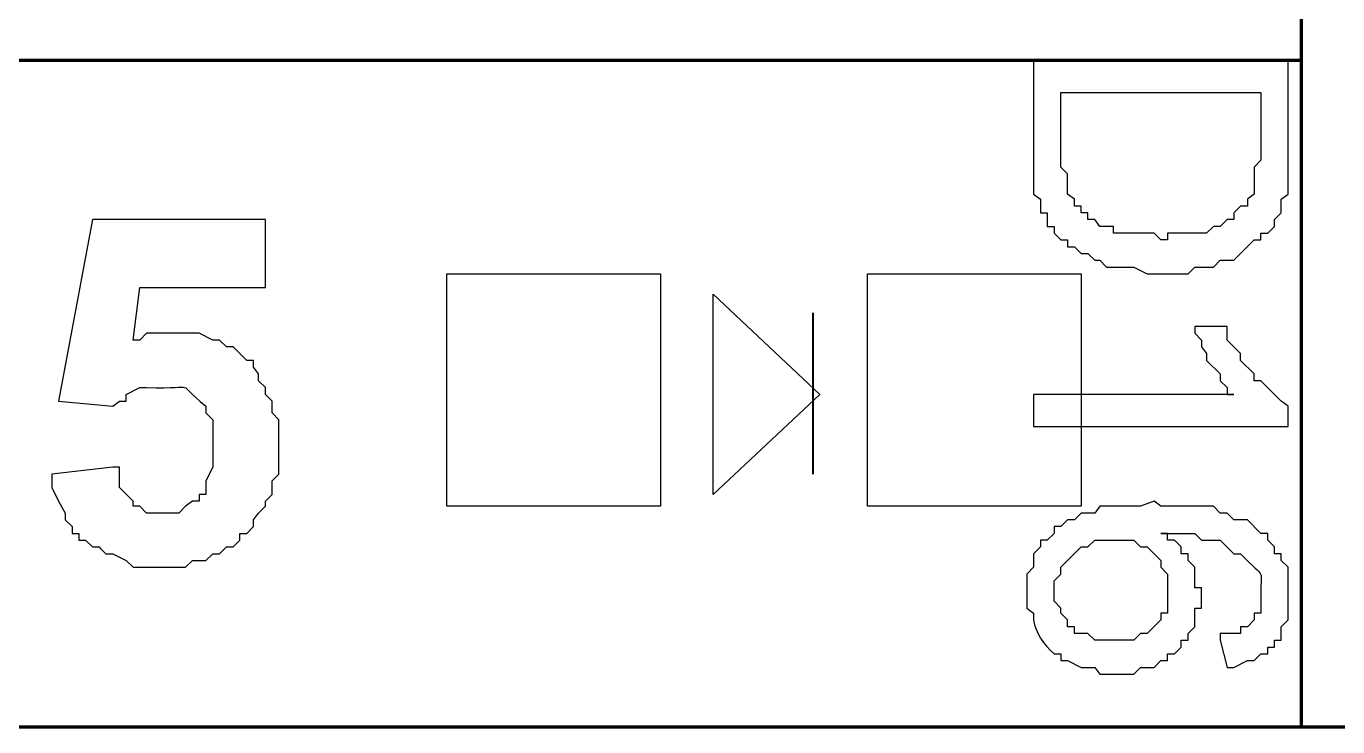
# Model space of a CAD drawing. Header units: millimetres. Extents: x -109 to -14.2, y -107.5 to -24.7.
# Drawn here: x -76.863 to -71.872, y -91.504 to -88.839 of the extents above; entities that cross this region are included whole.
import ezdxf

# ---------------------------------------------------------------- set-up
doc = ezdxf.new("R2010")
doc.units = ezdxf.units.MM
doc.header["$MEASUREMENT"] = 0
doc.layers.add('layer 1', color=7, linetype='Continuous')

msp = doc.modelspace()

# ---------------------------------------------------------------- linework, layer by layer
at = {"layer": 'layer 1', "color": 0, "lineweight": 80}
for points in [[(-72.0095, -91.5042), (-72.0095, -91.5042), (-72.0095, -40.7152), (-72.0095, -40.7152)], [(-80.6507, -88.9679), (-80.6507, -88.9679), (-72.0095, -88.9679), (-72.0095, -88.9679)]]:
    msp.add_open_spline(points, degree=3, dxfattribs=at)
at = {"layer": 'layer 1', "color": 0}
for points, knots in [([(-73.0292, -88.9679), (-73.0292, -88.9679), (-72.0611, -88.9679), (-72.0611, -88.9679), (-72.0611, -88.9679), (-72.0611, -88.9679), (-72.0611, -89.2971), (-72.0611, -89.2971), (-72.0611, -89.2971), (-72.0611, -89.3487), (-72.0611, -89.4003), (-72.0611, -89.452), (-72.0611, -89.452), (-72.0611, -89.452), (-72.0611, -89.4777), (-72.0611, -89.4777), (-72.0611, -89.4777), (-72.0611, -89.4777), (-72.0869, -89.4971), (-72.0869, -89.4971), (-72.0869, -89.4971), (-72.0869, -89.4971), (-72.0869, -89.5488), (-72.0869, -89.5488), (-72.0869, -89.5488), (-72.0869, -89.5488), (-72.1128, -89.5745), (-72.1128, -89.5745), (-72.1128, -89.5745), (-72.1128, -89.5745), (-72.1128, -89.6004), (-72.1128, -89.6004), (-72.1128, -89.6004), (-72.1128, -89.6004), (-72.1386, -89.6262), (-72.1386, -89.6262), (-72.1386, -89.6262), (-72.1386, -89.6262), (-72.1644, -89.6262), (-72.1644, -89.6262), (-72.1644, -89.6262), (-72.1644, -89.6262), (-72.1644, -89.652), (-72.1644, -89.652), (-72.1644, -89.652), (-72.1644, -89.652), (-72.1902, -89.652), (-72.1902, -89.652), (-72.1902, -89.652), (-72.1902, -89.652), (-72.2676, -89.7294), (-72.2676, -89.7294), (-72.2676, -89.7294), (-72.2676, -89.7294), (-72.3193, -89.7294), (-72.3193, -89.7294), (-72.3193, -89.7294), (-72.3193, -89.7294), (-72.3451, -89.7553), (-72.3451, -89.7553), (-72.3451, -89.7553), (-72.3451, -89.7553), (-72.4161, -89.7553), (-72.4161, -89.7553), (-72.4161, -89.7553), (-72.4161, -89.7553), (-72.4419, -89.7811), (-72.4419, -89.7811), (-72.4419, -89.7811), (-72.4419, -89.7811), (-72.5968, -89.7811), (-72.5968, -89.7811), (-72.5968, -89.7811), (-72.5968, -89.7811), (-72.6484, -89.7553), (-72.6484, -89.7553), (-72.6484, -89.7553), (-72.6484, -89.7553), (-72.7517, -89.7553), (-72.7517, -89.7553), (-72.7517, -89.7553), (-72.7517, -89.7553), (-72.7775, -89.7294), (-72.7775, -89.7294), (-72.7775, -89.7294), (-72.7775, -89.7294), (-72.7968, -89.7294), (-72.7968, -89.7294), (-72.7968, -89.7294), (-72.7968, -89.7294), (-72.8226, -89.7036), (-72.8226, -89.7036), (-72.8226, -89.7036), (-72.8226, -89.7036), (-72.8485, -89.7036), (-72.8485, -89.7036), (-72.8485, -89.7036), (-72.8485, -89.7036), (-72.8743, -89.6778), (-72.8743, -89.6778), (-72.8743, -89.6778), (-72.8743, -89.6778), (-72.9001, -89.6778), (-72.9001, -89.6778), (-72.9001, -89.6778), (-72.9001, -89.6778), (-72.9001, -89.652), (-72.9001, -89.652), (-72.9001, -89.652), (-72.9001, -89.652), (-72.9259, -89.652), (-72.9259, -89.652), (-72.9259, -89.652), (-72.9259, -89.652), (-72.9517, -89.6262), (-72.9517, -89.6262), (-72.9517, -89.6262), (-72.9517, -89.6262), (-72.9517, -89.6004), (-72.9517, -89.6004), (-72.9517, -89.6004), (-72.9517, -89.6004), (-72.9775, -89.6004), (-72.9775, -89.6004), (-72.9775, -89.6004), (-72.9775, -89.6004), (-72.9775, -89.5488), (-72.9775, -89.5488), (-72.9775, -89.5488), (-72.9775, -89.5488), (-73.0033, -89.5488), (-73.0033, -89.5488), (-73.0033, -89.5488), (-73.0033, -89.5488), (-73.0033, -89.4971), (-73.0033, -89.4971), (-73.0033, -89.4971), (-73.0033, -89.4971), (-73.0292, -89.4777), (-73.0292, -89.4777), (-73.0292, -89.4777), (-73.0292, -89.4777), (-73.0292, -89.3229), (-73.0292, -89.3229), (-73.0292, -89.3229), (-73.0292, -89.3229), (-73.0292, -88.9679), (-73.0292, -88.9679)], [0, 0, 0, 0, 0.026316, 0.026316, 0.026316, 0.026316, 0.052632, 0.052632, 0.052632, 0.052632, 0.078947, 0.078947, 0.078947, 0.078947, 0.105263, 0.105263, 0.105263, 0.105263, 0.131579, 0.131579, 0.131579, 0.131579, 0.157895, 0.157895, 0.157895, 0.157895, 0.184211, 0.184211, 0.184211, 0.184211, 0.210526, 0.210526, 0.210526, 0.210526, 0.236842, 0.236842, 0.236842, 0.236842, 0.263158, 0.263158, 0.263158, 0.263158, 0.289474, 0.289474, 0.289474, 0.289474, 0.315789, 0.315789, 0.315789, 0.315789, 0.342105, 0.342105, 0.342105, 0.342105, 0.368421, 0.368421, 0.368421, 0.368421, 0.394737, 0.394737, 0.394737, 0.394737, 0.421053, 0.421053, 0.421053, 0.421053, 0.447368, 0.447368, 0.447368, 0.447368, 0.473684, 0.473684, 0.473684, 0.473684, 0.5, 0.5, 0.5, 0.5, 0.526316, 0.526316, 0.526316, 0.526316, 0.552632, 0.552632, 0.552632, 0.552632, 0.578947, 0.578947, 0.578947, 0.578947, 0.605263, 0.605263, 0.605263, 0.605263, 0.631579, 0.631579, 0.631579, 0.631579, 0.657895, 0.657895, 0.657895, 0.657895, 0.684211, 0.684211, 0.684211, 0.684211, 0.710526, 0.710526, 0.710526, 0.710526, 0.736842, 0.736842, 0.736842, 0.736842, 0.763158, 0.763158, 0.763158, 0.763158, 0.789474, 0.789474, 0.789474, 0.789474, 0.815789, 0.815789, 0.815789, 0.815789, 0.842105, 0.842105, 0.842105, 0.842105, 0.868421, 0.868421, 0.868421, 0.868421, 0.894737, 0.894737, 0.894737, 0.894737, 0.921053, 0.921053, 0.921053, 0.921053, 0.947368, 0.947368, 0.947368, 0.947368, 1, 1, 1, 1]), ([(-72.9259, -89.0905), (-72.9259, -89.0905), (-72.9259, -89.3745), (-72.9259, -89.3745), (-72.9259, -89.3745), (-72.9259, -89.3745), (-72.9001, -89.4003), (-72.9001, -89.4003), (-72.9001, -89.4003), (-72.9001, -89.4003), (-72.9001, -89.4777), (-72.9001, -89.4777), (-72.9001, -89.4777), (-72.9001, -89.4777), (-72.8743, -89.4971), (-72.8743, -89.4971), (-72.8743, -89.4971), (-72.8743, -89.4971), (-72.8743, -89.5229), (-72.8743, -89.5229), (-72.8743, -89.5229), (-72.8743, -89.5229), (-72.8485, -89.5229), (-72.8485, -89.5229), (-72.8485, -89.5229), (-72.8485, -89.5229), (-72.8485, -89.5488), (-72.8485, -89.5488), (-72.8485, -89.5488), (-72.8485, -89.5488), (-72.8226, -89.5488), (-72.8226, -89.5488), (-72.8226, -89.5488), (-72.8226, -89.5488), (-72.8226, -89.5745), (-72.8226, -89.5745), (-72.8226, -89.5745), (-72.8226, -89.5745), (-72.7968, -89.5745), (-72.7968, -89.5745), (-72.7968, -89.5745), (-72.7968, -89.5745), (-72.7775, -89.6004), (-72.7775, -89.6004), (-72.7775, -89.6004), (-72.7775, -89.6004), (-72.7258, -89.6004), (-72.7258, -89.6004), (-72.7258, -89.6004), (-72.7258, -89.6004), (-72.7258, -89.6262), (-72.7258, -89.6262), (-72.7258, -89.6262), (-72.7258, -89.6262), (-72.5709, -89.6262), (-72.5709, -89.6262), (-72.5709, -89.6262), (-72.5709, -89.6262), (-72.5451, -89.652), (-72.5451, -89.652), (-72.5451, -89.652), (-72.5451, -89.652), (-72.5193, -89.652), (-72.5193, -89.652), (-72.5193, -89.652), (-72.5193, -89.652), (-72.5193, -89.6262), (-72.5193, -89.6262), (-72.5193, -89.6262), (-72.5193, -89.6262), (-72.3709, -89.6262), (-72.3709, -89.6262), (-72.3709, -89.6262), (-72.3709, -89.6262), (-72.3451, -89.6004), (-72.3451, -89.6004), (-72.3451, -89.6004), (-72.3451, -89.6004), (-72.3193, -89.6004), (-72.3193, -89.6004), (-72.3193, -89.6004), (-72.3193, -89.6004), (-72.2935, -89.5745), (-72.2935, -89.5745), (-72.2935, -89.5745), (-72.2935, -89.5745), (-72.2676, -89.5745), (-72.2676, -89.5745), (-72.2676, -89.5745), (-72.2676, -89.5745), (-72.2676, -89.5488), (-72.2676, -89.5488), (-72.2676, -89.5488), (-72.2676, -89.5488), (-72.2418, -89.5229), (-72.2418, -89.5229), (-72.2418, -89.5229), (-72.2418, -89.5229), (-72.216, -89.5229), (-72.216, -89.5229), (-72.216, -89.5229), (-72.216, -89.5229), (-72.216, -89.4971), (-72.216, -89.4971), (-72.216, -89.4971), (-72.216, -89.4971), (-72.1902, -89.4777), (-72.1902, -89.4777), (-72.1902, -89.4777), (-72.1902, -89.4777), (-72.1902, -89.3745), (-72.1902, -89.3745), (-72.1902, -89.3745), (-72.1902, -89.3745), (-72.1644, -89.3487), (-72.1644, -89.3487), (-72.1644, -89.3487), (-72.1644, -89.3487), (-72.1644, -89.0905), (-72.1644, -89.0905), (-72.1644, -89.0905), (-72.1644, -89.0905), (-72.9259, -89.0905), (-72.9259, -89.0905)], [0, 0, 0, 0, 0.03125, 0.03125, 0.03125, 0.03125, 0.0625, 0.0625, 0.0625, 0.0625, 0.09375, 0.09375, 0.09375, 0.09375, 0.125, 0.125, 0.125, 0.125, 0.15625, 0.15625, 0.15625, 0.15625, 0.1875, 0.1875, 0.1875, 0.1875, 0.21875, 0.21875, 0.21875, 0.21875, 0.25, 0.25, 0.25, 0.25, 0.28125, 0.28125, 0.28125, 0.28125, 0.3125, 0.3125, 0.3125, 0.3125, 0.34375, 0.34375, 0.34375, 0.34375, 0.375, 0.375, 0.375, 0.375, 0.40625, 0.40625, 0.40625, 0.40625, 0.4375, 0.4375, 0.4375, 0.4375, 0.46875, 0.46875, 0.46875, 0.46875, 0.5, 0.5, 0.5, 0.5, 0.53125, 0.53125, 0.53125, 0.53125, 0.5625, 0.5625, 0.5625, 0.5625, 0.59375, 0.59375, 0.59375, 0.59375, 0.625, 0.625, 0.625, 0.625, 0.65625, 0.65625, 0.65625, 0.65625, 0.6875, 0.6875, 0.6875, 0.6875, 0.71875, 0.71875, 0.71875, 0.71875, 0.75, 0.75, 0.75, 0.75, 0.78125, 0.78125, 0.78125, 0.78125, 0.8125, 0.8125, 0.8125, 0.8125, 0.84375, 0.84375, 0.84375, 0.84375, 0.875, 0.875, 0.875, 0.875, 0.90625, 0.90625, 0.90625, 0.90625, 0.9375, 0.9375, 0.9375, 0.9375, 1, 1, 1, 1]), ([(-76.7657, -90.5426), (-76.7657, -90.5426), (-76.5334, -90.5168), (-76.5334, -90.5168), (-76.5334, -90.5168), (-76.5334, -90.5168), (-76.5076, -90.5168), (-76.5076, -90.5168), (-76.5076, -90.5168), (-76.5076, -90.5168), (-76.5076, -90.5942), (-76.5076, -90.5942), (-76.5076, -90.5942), (-76.5076, -90.5942), (-76.456, -90.6458), (-76.456, -90.6458), (-76.456, -90.6458), (-76.456, -90.6458), (-76.456, -90.6652), (-76.456, -90.6652), (-76.456, -90.6652), (-76.456, -90.6652), (-76.4301, -90.6652), (-76.4301, -90.6652), (-76.4301, -90.6652), (-76.4301, -90.6652), (-76.4043, -90.691), (-76.4043, -90.691), (-76.4043, -90.691), (-76.4043, -90.691), (-76.2817, -90.691), (-76.2817, -90.691), (-76.2817, -90.691), (-76.2817, -90.691), (-76.2559, -90.6652), (-76.2559, -90.6652), (-76.2559, -90.6652), (-76.2559, -90.6652), (-76.2301, -90.6458), (-76.2301, -90.6458), (-76.2301, -90.6458), (-76.2301, -90.6458), (-76.2043, -90.6458), (-76.2043, -90.6458), (-76.2043, -90.6458), (-76.2043, -90.6458), (-76.2043, -90.62), (-76.2043, -90.62), (-76.2043, -90.62), (-76.2043, -90.62), (-76.1785, -90.62), (-76.1785, -90.62), (-76.1785, -90.62), (-76.1785, -90.62), (-76.1785, -90.5684), (-76.1785, -90.5684), (-76.1785, -90.5684), (-76.1785, -90.5684), (-76.1526, -90.5168), (-76.1526, -90.5168), (-76.1526, -90.5168), (-76.1526, -90.5168), (-76.1526, -90.3361), (-76.1526, -90.3361), (-76.1526, -90.3361), (-76.1526, -90.3361), (-76.1785, -90.3102), (-76.1785, -90.3102), (-76.1785, -90.3102), (-76.1785, -90.3102), (-76.1785, -90.2845), (-76.1785, -90.2845), (-76.1785, -90.2845), (-76.3109, -90.1804), (-76.1877, -90.2209), (-76.4043, -90.2134), (-76.4043, -90.2134), (-76.4043, -90.2134), (-76.4301, -90.2134), (-76.4301, -90.2134), (-76.4301, -90.2134), (-76.4301, -90.2134), (-76.4818, -90.2393), (-76.4818, -90.2393), (-76.4818, -90.2393), (-76.4818, -90.2393), (-76.4818, -90.2651), (-76.4818, -90.2651), (-76.4818, -90.2651), (-76.4818, -90.2651), (-76.5076, -90.2651), (-76.5076, -90.2651), (-76.5076, -90.2651), (-76.5076, -90.2651), (-76.5334, -90.2845), (-76.5334, -90.2845), (-76.5334, -90.2845), (-76.5334, -90.2845), (-76.7399, -90.2651), (-76.7399, -90.2651), (-76.7399, -90.2651), (-76.7399, -90.2651), (-76.6108, -89.5745), (-76.6108, -89.5745), (-76.6108, -89.5745), (-76.6108, -89.5745), (-75.9526, -89.5745), (-75.9526, -89.5745), (-75.9526, -89.5745), (-75.9526, -89.5745), (-75.9526, -89.8327), (-75.9526, -89.8327), (-75.9526, -89.8327), (-75.9526, -89.8327), (-76.4301, -89.8327), (-76.4301, -89.8327), (-76.4301, -89.8327), (-76.4301, -89.8327), (-76.456, -90.0328), (-76.456, -90.0328), (-76.456, -90.0328), (-76.456, -90.0328), (-76.4301, -90.0328), (-76.4301, -90.0328), (-76.4301, -90.0328), (-76.4301, -90.0328), (-76.4043, -90.0069), (-76.4043, -90.0069), (-76.4043, -90.0069), (-76.3548, -90.0069), (-76.3054, -90.0069), (-76.2559, -90.0069), (-76.2559, -90.0069), (-76.2559, -90.0069), (-76.2043, -90.0069), (-76.2043, -90.0069), (-76.2043, -90.0069), (-76.2043, -90.0069), (-76.1526, -90.0328), (-76.1526, -90.0328), (-76.1526, -90.0328), (-76.1526, -90.0328), (-76.1268, -90.0328), (-76.1268, -90.0328), (-76.1268, -90.0328), (-76.1268, -90.0328), (-76.101, -90.0586), (-76.101, -90.0586), (-76.101, -90.0586), (-76.101, -90.0586), (-76.0752, -90.0586), (-76.0752, -90.0586), (-76.0752, -90.0586), (-76.0752, -90.0586), (-76.0236, -90.1102), (-76.0236, -90.1102), (-76.0236, -90.1102), (-76.0236, -90.1102), (-75.9977, -90.1102), (-75.9977, -90.1102), (-75.9977, -90.1102), (-75.9977, -90.1102), (-75.9977, -90.136), (-75.9977, -90.136), (-75.9977, -90.136), (-75.9977, -90.136), (-75.9784, -90.1618), (-75.9784, -90.1618), (-75.9784, -90.1618), (-75.9784, -90.1618), (-75.9784, -90.1876), (-75.9784, -90.1876), (-75.9784, -90.1876), (-75.9784, -90.1876), (-75.9526, -90.2134), (-75.9526, -90.2134), (-75.9526, -90.2134), (-75.9526, -90.2134), (-75.9526, -90.2393), (-75.9526, -90.2393), (-75.9526, -90.2393), (-75.9526, -90.2393), (-75.9268, -90.2651), (-75.9268, -90.2651), (-75.9268, -90.2651), (-75.9268, -90.2651), (-75.9268, -90.3102), (-75.9268, -90.3102), (-75.9268, -90.3102), (-75.9268, -90.3102), (-75.9009, -90.3361), (-75.9009, -90.3361), (-75.9009, -90.3361), (-75.9009, -90.3361), (-75.9009, -90.5426), (-75.9009, -90.5426), (-75.9009, -90.5426), (-75.9009, -90.5426), (-75.9268, -90.5684), (-75.9268, -90.5684), (-75.9268, -90.5684), (-75.9268, -90.5684), (-75.9268, -90.62), (-75.9268, -90.62), (-75.9268, -90.62), (-75.9268, -90.62), (-75.9526, -90.6458), (-75.9526, -90.6458), (-75.9526, -90.6458), (-75.9526, -90.6458), (-75.9526, -90.6652), (-75.9526, -90.6652), (-75.9526, -90.6652), (-75.9526, -90.6652), (-75.9784, -90.691), (-75.9784, -90.691), (-75.9784, -90.691), (-75.9784, -90.691), (-75.9977, -90.7168), (-75.9977, -90.7168), (-75.9977, -90.7168), (-75.9977, -90.7168), (-75.9977, -90.7426), (-75.9977, -90.7426), (-75.9977, -90.7426), (-75.9977, -90.7426), (-76.0236, -90.7685), (-76.0236, -90.7685), (-76.0236, -90.7685), (-76.0236, -90.7685), (-76.0494, -90.7685), (-76.0494, -90.7685), (-76.0494, -90.7685), (-76.0494, -90.7685), (-76.0494, -90.7943), (-76.0494, -90.7943), (-76.0494, -90.7943), (-76.0494, -90.7943), (-76.0752, -90.8201), (-76.0752, -90.8201), (-76.0752, -90.8201), (-76.0752, -90.8201), (-76.101, -90.8201), (-76.101, -90.8201), (-76.101, -90.8201), (-76.101, -90.8201), (-76.1268, -90.8459), (-76.1268, -90.8459), (-76.1268, -90.8459), (-76.1268, -90.8459), (-76.1526, -90.8459), (-76.1526, -90.8459), (-76.1526, -90.8459), (-76.1526, -90.8459), (-76.1785, -90.8717), (-76.1785, -90.8717), (-76.1785, -90.8717), (-76.1785, -90.8717), (-76.2301, -90.8717), (-76.2301, -90.8717), (-76.2301, -90.8717), (-76.2301, -90.8717), (-76.2559, -90.8975), (-76.2559, -90.8975), (-76.2559, -90.8975), (-76.2559, -90.8975), (-76.456, -90.8975), (-76.456, -90.8975), (-76.456, -90.8975), (-76.456, -90.8975), (-76.4818, -90.8717), (-76.4818, -90.8717), (-76.4818, -90.8717), (-76.4818, -90.8717), (-76.5334, -90.8459), (-76.5334, -90.8459), (-76.5334, -90.8459), (-76.5334, -90.8459), (-76.5592, -90.8459), (-76.5592, -90.8459), (-76.5592, -90.8459), (-76.5592, -90.8459), (-76.585, -90.8201), (-76.585, -90.8201), (-76.585, -90.8201), (-76.585, -90.8201), (-76.6108, -90.8201), (-76.6108, -90.8201), (-76.6108, -90.8201), (-76.6108, -90.8201), (-76.6366, -90.7943), (-76.6366, -90.7943), (-76.6366, -90.7943), (-76.6366, -90.7943), (-76.6625, -90.7943), (-76.6625, -90.7943), (-76.6625, -90.7943), (-76.6625, -90.7943), (-76.6625, -90.7685), (-76.6625, -90.7685), (-76.6625, -90.7685), (-76.6625, -90.7685), (-76.6883, -90.7685), (-76.6883, -90.7685), (-76.6883, -90.7685), (-76.6883, -90.7685), (-76.6883, -90.7426), (-76.6883, -90.7426), (-76.6883, -90.7426), (-76.6883, -90.7426), (-76.7141, -90.7168), (-76.7141, -90.7168), (-76.7141, -90.7168), (-76.7141, -90.7168), (-76.7141, -90.691), (-76.7141, -90.691), (-76.7141, -90.691), (-76.7141, -90.691), (-76.7399, -90.6458), (-76.7399, -90.6458), (-76.7399, -90.6458), (-76.7399, -90.6458), (-76.7657, -90.5942), (-76.7657, -90.5942), (-76.7657, -90.5942), (-76.7657, -90.5942), (-76.7657, -90.5426), (-76.7657, -90.5426)], [0, 0, 0, 0, 0.012048, 0.012048, 0.012048, 0.012048, 0.024096, 0.024096, 0.024096, 0.024096, 0.036145, 0.036145, 0.036145, 0.036145, 0.048193, 0.048193, 0.048193, 0.048193, 0.060241, 0.060241, 0.060241, 0.060241, 0.072289, 0.072289, 0.072289, 0.072289, 0.084337, 0.084337, 0.084337, 0.084337, 0.096386, 0.096386, 0.096386, 0.096386, 0.108434, 0.108434, 0.108434, 0.108434, 0.120482, 0.120482, 0.120482, 0.120482, 0.13253, 0.13253, 0.13253, 0.13253, 0.144578, 0.144578, 0.144578, 0.144578, 0.156627, 0.156627, 0.156627, 0.156627, 0.168675, 0.168675, 0.168675, 0.168675, 0.180723, 0.180723, 0.180723, 0.180723, 0.192771, 0.192771, 0.192771, 0.192771, 0.204819, 0.204819, 0.204819, 0.204819, 0.216867, 0.216867, 0.216867, 0.216867, 0.228916, 0.228916, 0.228916, 0.228916, 0.240964, 0.240964, 0.240964, 0.240964, 0.253012, 0.253012, 0.253012, 0.253012, 0.26506, 0.26506, 0.26506, 0.26506, 0.277108, 0.277108, 0.277108, 0.277108, 0.289157, 0.289157, 0.289157, 0.289157, 0.301205, 0.301205, 0.301205, 0.301205, 0.313253, 0.313253, 0.313253, 0.313253, 0.325301, 0.325301, 0.325301, 0.325301, 0.337349, 0.337349, 0.337349, 0.337349, 0.349398, 0.349398, 0.349398, 0.349398, 0.361446, 0.361446, 0.361446, 0.361446, 0.373494, 0.373494, 0.373494, 0.373494, 0.385542, 0.385542, 0.385542, 0.385542, 0.39759, 0.39759, 0.39759, 0.39759, 0.409639, 0.409639, 0.409639, 0.409639, 0.421687, 0.421687, 0.421687, 0.421687, 0.433735, 0.433735, 0.433735, 0.433735, 0.445783, 0.445783, 0.445783, 0.445783, 0.457831, 0.457831, 0.457831, 0.457831, 0.46988, 0.46988, 0.46988, 0.46988, 0.481928, 0.481928, 0.481928, 0.481928, 0.493976, 0.493976, 0.493976, 0.493976, 0.506024, 0.506024, 0.506024, 0.506024, 0.518072, 0.518072, 0.518072, 0.518072, 0.53012, 0.53012, 0.53012, 0.53012, 0.542169, 0.542169, 0.542169, 0.542169, 0.554217, 0.554217, 0.554217, 0.554217, 0.566265, 0.566265, 0.566265, 0.566265, 0.578313, 0.578313, 0.578313, 0.578313, 0.590361, 0.590361, 0.590361, 0.590361, 0.60241, 0.60241, 0.60241, 0.60241, 0.614458, 0.614458, 0.614458, 0.614458, 0.626506, 0.626506, 0.626506, 0.626506, 0.638554, 0.638554, 0.638554, 0.638554, 0.650602, 0.650602, 0.650602, 0.650602, 0.662651, 0.662651, 0.662651, 0.662651, 0.674699, 0.674699, 0.674699, 0.674699, 0.686747, 0.686747, 0.686747, 0.686747, 0.698795, 0.698795, 0.698795, 0.698795, 0.710843, 0.710843, 0.710843, 0.710843, 0.722892, 0.722892, 0.722892, 0.722892, 0.73494, 0.73494, 0.73494, 0.73494, 0.746988, 0.746988, 0.746988, 0.746988, 0.759036, 0.759036, 0.759036, 0.759036, 0.771084, 0.771084, 0.771084, 0.771084, 0.783133, 0.783133, 0.783133, 0.783133, 0.795181, 0.795181, 0.795181, 0.795181, 0.807229, 0.807229, 0.807229, 0.807229, 0.819277, 0.819277, 0.819277, 0.819277, 0.831325, 0.831325, 0.831325, 0.831325, 0.843373, 0.843373, 0.843373, 0.843374, 0.855422, 0.855422, 0.855422, 0.855422, 0.86747, 0.86747, 0.86747, 0.86747, 0.879518, 0.879518, 0.879518, 0.879518, 0.891566, 0.891566, 0.891566, 0.891566, 0.903614, 0.903614, 0.903614, 0.903614, 0.915663, 0.915663, 0.915663, 0.915663, 0.927711, 0.927711, 0.927711, 0.927711, 0.939759, 0.939759, 0.939759, 0.939759, 0.951807, 0.951807, 0.951807, 0.951807, 0.963855, 0.963855, 0.963855, 0.963855, 0.975904, 0.975904, 0.975904, 0.975904, 1, 1, 1, 1]), ([(-75.262, -89.7811), (-75.262, -89.7811), (-75.262, -90.6652), (-75.262, -90.6652), (-75.262, -90.6652), (-75.262, -90.6652), (-74.4489, -90.6652), (-74.4489, -90.6652), (-74.4489, -90.6652), (-74.4489, -90.6652), (-74.4489, -89.7811), (-74.4489, -89.7811), (-74.4489, -89.7811), (-74.4489, -89.7811), (-75.262, -89.7811), (-75.262, -89.7811)], [0, 0, 0, 0, 0.2, 0.2, 0.2, 0.2, 0.4, 0.4, 0.4, 0.4, 0.6, 0.6, 0.6, 0.6, 1, 1, 1, 1]), ([(-73.6616, -89.7811), (-73.6616, -89.7811), (-73.6616, -90.6652), (-73.6616, -90.6652), (-73.6616, -90.6652), (-73.6616, -90.6652), (-72.8485, -90.6652), (-72.8485, -90.6652), (-72.8485, -90.6652), (-72.8485, -90.6652), (-72.8485, -89.7811), (-72.8485, -89.7811), (-72.8485, -89.7811), (-72.8485, -89.7811), (-73.6616, -89.7811), (-73.6616, -89.7811)], [0, 0, 0, 0, 0.2, 0.2, 0.2, 0.2, 0.4, 0.4, 0.4, 0.4, 0.6, 0.6, 0.6, 0.6, 1, 1, 1, 1]), ([(-74.2489, -90.62), (-74.2489, -90.62), (-73.8423, -90.2393), (-73.8423, -90.2393), (-73.8423, -90.2393), (-73.8423, -90.2393), (-74.2489, -89.8585), (-74.2489, -89.8585), (-74.2489, -89.8585), (-74.2489, -89.8585), (-74.2489, -90.62), (-74.2489, -90.62)], [0, 0, 0, 0, 0.25, 0.25, 0.25, 0.25, 0.5, 0.5, 0.5, 0.5, 1, 1, 1, 1]), ([(-73.0292, -90.3619), (-73.0292, -90.3619), (-73.0292, -90.2393), (-73.0292, -90.2393), (-73.0292, -90.2393), (-73.0292, -90.2393), (-72.2676, -90.2393), (-72.2676, -90.2393), (-72.2676, -90.2393), (-72.2676, -90.2393), (-72.2935, -90.2393), (-72.2935, -90.2393), (-72.2935, -90.2393), (-72.2935, -90.2393), (-72.2935, -90.2134), (-72.2935, -90.2134), (-72.2935, -90.2134), (-72.2935, -90.2134), (-72.3193, -90.1876), (-72.3193, -90.1876), (-72.3193, -90.1876), (-72.3193, -90.1876), (-72.3193, -90.1618), (-72.3193, -90.1618), (-72.3193, -90.1618), (-72.3193, -90.1618), (-72.3709, -90.1102), (-72.3709, -90.1102), (-72.3709, -90.1102), (-72.3709, -90.1102), (-72.3709, -90.0844), (-72.3709, -90.0844), (-72.3709, -90.0844), (-72.3709, -90.0844), (-72.3903, -90.0586), (-72.3903, -90.0586), (-72.3903, -90.0586), (-72.3903, -90.0586), (-72.3903, -90.0328), (-72.3903, -90.0328), (-72.3903, -90.0328), (-72.3903, -90.0328), (-72.4161, -90.0069), (-72.4161, -90.0069), (-72.4161, -90.0069), (-72.4161, -90.0069), (-72.4161, -89.9811), (-72.4161, -89.9811), (-72.4161, -89.9811), (-72.4161, -89.9811), (-72.2935, -89.9811), (-72.2935, -89.9811), (-72.2935, -89.9811), (-72.2935, -89.9811), (-72.2935, -90.0328), (-72.2935, -90.0328), (-72.2935, -90.0328), (-72.2935, -90.0328), (-72.2418, -90.0844), (-72.2418, -90.0844), (-72.2418, -90.0844), (-72.2418, -90.0844), (-72.2418, -90.1102), (-72.2418, -90.1102), (-72.2418, -90.1102), (-72.2418, -90.1102), (-72.1902, -90.1618), (-72.1902, -90.1618), (-72.1902, -90.1618), (-72.1902, -90.1618), (-72.1902, -90.1876), (-72.1902, -90.1876), (-72.1902, -90.1876), (-72.1902, -90.1876), (-72.1644, -90.1876), (-72.1644, -90.1876), (-72.1644, -90.1876), (-72.1644, -90.1876), (-72.0869, -90.2651), (-72.0869, -90.2651), (-72.0869, -90.2651), (-72.0869, -90.2651), (-72.0611, -90.2845), (-72.0611, -90.2845), (-72.0611, -90.2845), (-72.0611, -90.2845), (-72.0611, -90.3619), (-72.0611, -90.3619), (-72.0611, -90.3619), (-72.0611, -90.3619), (-73.0292, -90.3619), (-73.0292, -90.3619)], [0, 0, 0, 0, 0.041667, 0.041667, 0.041667, 0.041667, 0.083333, 0.083333, 0.083333, 0.083333, 0.125, 0.125, 0.125, 0.125, 0.166667, 0.166667, 0.166667, 0.166667, 0.208333, 0.208333, 0.208333, 0.208333, 0.25, 0.25, 0.25, 0.25, 0.291667, 0.291667, 0.291667, 0.291667, 0.333333, 0.333333, 0.333333, 0.333333, 0.375, 0.375, 0.375, 0.375, 0.416667, 0.416667, 0.416667, 0.416667, 0.458333, 0.458333, 0.458333, 0.458333, 0.5, 0.5, 0.5, 0.5, 0.541667, 0.541667, 0.541667, 0.541667, 0.583333, 0.583333, 0.583333, 0.583333, 0.625, 0.625, 0.625, 0.625, 0.666667, 0.666667, 0.666667, 0.666667, 0.708333, 0.708333, 0.708333, 0.708333, 0.75, 0.75, 0.75, 0.75, 0.791667, 0.791667, 0.791667, 0.791667, 0.833333, 0.833333, 0.833333, 0.833333, 0.875, 0.875, 0.875, 0.875, 0.916667, 0.916667, 0.916667, 0.916667, 1, 1, 1, 1]), ([(-72.2935, -91.2783), (-72.2935, -91.2783), (-72.3193, -91.175), (-72.3193, -91.175), (-72.3193, -91.175), (-72.3193, -91.175), (-72.3193, -91.1492), (-72.3193, -91.1492), (-72.3193, -91.1492), (-72.3193, -91.1492), (-72.2418, -91.1492), (-72.2418, -91.1492), (-72.2418, -91.1492), (-72.2418, -91.1492), (-72.2418, -91.1234), (-72.2418, -91.1234), (-72.2418, -91.1234), (-72.2418, -91.1234), (-72.216, -91.1234), (-72.216, -91.1234), (-72.216, -91.1234), (-72.216, -91.1234), (-72.1902, -91.0976), (-72.1902, -91.0976), (-72.1902, -91.0976), (-72.1902, -91.0976), (-72.1902, -91.0718), (-72.1902, -91.0718), (-72.1902, -91.0718), (-72.1902, -91.0718), (-72.1644, -91.0718), (-72.1644, -91.0718), (-72.1644, -91.0718), (-72.1644, -91.0718), (-72.1644, -91.0266), (-72.1644, -91.0266), (-72.1644, -91.0266), (-72.1687, -90.884), (-72.1373, -90.9551), (-72.2418, -90.8459), (-72.2418, -90.8459), (-72.2418, -90.8459), (-72.2676, -90.8459), (-72.2676, -90.8459), (-72.2676, -90.8459), (-72.2676, -90.8459), (-72.3193, -90.7943), (-72.3193, -90.7943), (-72.3193, -90.7943), (-72.3193, -90.7943), (-72.3903, -90.7943), (-72.3903, -90.7943), (-72.3903, -90.7943), (-72.3903, -90.7943), (-72.4161, -90.7685), (-72.4161, -90.7685), (-72.4161, -90.7685), (-72.4161, -90.7685), (-72.5451, -90.7685), (-72.5451, -90.7685), (-72.5451, -90.7685), (-72.5451, -90.7685), (-72.5193, -90.7685), (-72.5193, -90.7685), (-72.5193, -90.7685), (-72.5193, -90.7685), (-72.5193, -90.7943), (-72.5193, -90.7943), (-72.5193, -90.7943), (-72.5193, -90.7943), (-72.4935, -90.7943), (-72.4935, -90.7943), (-72.4935, -90.7943), (-72.4935, -90.7943), (-72.4677, -90.8201), (-72.4677, -90.8201), (-72.4677, -90.8201), (-72.4677, -90.8201), (-72.4677, -90.8459), (-72.4677, -90.8459), (-72.4677, -90.8459), (-72.4677, -90.8459), (-72.4419, -90.8459), (-72.4419, -90.8459), (-72.4419, -90.8459), (-72.4419, -90.8459), (-72.4419, -90.8717), (-72.4419, -90.8717), (-72.4419, -90.8717), (-72.4419, -90.8717), (-72.4161, -90.8975), (-72.4161, -90.8975), (-72.4161, -90.8975), (-72.4161, -90.8975), (-72.4161, -90.975), (-72.4161, -90.975), (-72.4161, -90.975), (-72.4161, -90.975), (-72.3903, -90.975), (-72.3903, -90.975), (-72.3903, -90.975), (-72.3903, -90.975), (-72.3903, -91.0524), (-72.3903, -91.0524), (-72.3903, -91.0524), (-72.3903, -91.0524), (-72.4161, -91.0524), (-72.4161, -91.0524), (-72.4161, -91.0524), (-72.4161, -91.0524), (-72.4161, -91.1234), (-72.4161, -91.1234), (-72.4161, -91.1234), (-72.4161, -91.1234), (-72.4419, -91.1492), (-72.4419, -91.1492), (-72.4419, -91.1492), (-72.4419, -91.1492), (-72.4419, -91.175), (-72.4419, -91.175), (-72.4419, -91.175), (-72.4419, -91.175), (-72.4677, -91.175), (-72.4677, -91.175), (-72.4677, -91.175), (-72.4677, -91.175), (-72.4677, -91.2008), (-72.4677, -91.2008), (-72.4677, -91.2008), (-72.4677, -91.2008), (-72.4935, -91.2266), (-72.4935, -91.2266), (-72.4935, -91.2266), (-72.4935, -91.2266), (-72.5193, -91.2266), (-72.5193, -91.2266), (-72.5193, -91.2266), (-72.5193, -91.2266), (-72.5193, -91.2525), (-72.5193, -91.2525), (-72.5193, -91.2525), (-72.5193, -91.2525), (-72.5451, -91.2525), (-72.5451, -91.2525), (-72.5451, -91.2525), (-72.5451, -91.2525), (-72.5709, -91.2783), (-72.5709, -91.2783), (-72.5709, -91.2783), (-72.5709, -91.2783), (-72.6226, -91.2783), (-72.6226, -91.2783), (-72.6226, -91.2783), (-72.6226, -91.2783), (-72.6484, -91.3041), (-72.6484, -91.3041), (-72.6484, -91.3041), (-72.6484, -91.3041), (-72.7775, -91.3041), (-72.7775, -91.3041), (-72.7775, -91.3041), (-72.7775, -91.3041), (-72.7968, -91.2783), (-72.7968, -91.2783), (-72.7968, -91.2783), (-72.7968, -91.2783), (-72.8485, -91.2783), (-72.8485, -91.2783), (-72.8485, -91.2783), (-72.8485, -91.2783), (-72.9001, -91.2525), (-72.9001, -91.2525), (-72.9001, -91.2525), (-72.9001, -91.2525), (-72.9259, -91.2525), (-72.9259, -91.2525), (-72.9259, -91.2525), (-72.9259, -91.2525), (-72.9259, -91.2266), (-72.9259, -91.2266), (-72.9259, -91.2266), (-72.9259, -91.2266), (-72.9517, -91.2266), (-72.9517, -91.2266), (-72.9517, -91.2266), (-72.9918, -91.1913), (-73.0217, -91.1464), (-73.0292, -91.0976), (-73.0292, -91.0976), (-73.0292, -91.0976), (-73.0292, -91.0718), (-73.0292, -91.0718), (-73.0292, -91.0718), (-73.0292, -91.0718), (-73.055, -91.0524), (-73.055, -91.0524), (-73.055, -91.0524), (-73.055, -91.0524), (-73.055, -90.9233), (-73.055, -90.9233), (-73.055, -90.9233), (-73.055, -90.9233), (-73.0292, -90.8975), (-73.0292, -90.8975), (-73.0292, -90.8975), (-73.0292, -90.8975), (-73.0292, -90.8459), (-73.0292, -90.8459), (-73.0292, -90.8459), (-73.0292, -90.8459), (-73.0033, -90.8201), (-73.0033, -90.8201), (-73.0033, -90.8201), (-73.0033, -90.8201), (-73.0033, -90.7943), (-73.0033, -90.7943), (-73.0033, -90.7943), (-73.0033, -90.7943), (-72.9775, -90.7943), (-72.9775, -90.7943), (-72.9775, -90.7943), (-72.9775, -90.7943), (-72.9517, -90.7685), (-72.9517, -90.7685), (-72.9517, -90.7685), (-72.9517, -90.7685), (-72.9517, -90.7426), (-72.9517, -90.7426), (-72.9517, -90.7426), (-72.9517, -90.7426), (-72.9259, -90.7426), (-72.9259, -90.7426), (-72.9259, -90.7426), (-72.9259, -90.7426), (-72.9001, -90.7168), (-72.9001, -90.7168), (-72.9001, -90.7168), (-72.9001, -90.7168), (-72.8743, -90.7168), (-72.8743, -90.7168), (-72.8743, -90.7168), (-72.8743, -90.7168), (-72.8485, -90.691), (-72.8485, -90.691), (-72.8485, -90.691), (-72.8485, -90.691), (-72.7968, -90.691), (-72.7968, -90.691), (-72.7968, -90.691), (-72.7968, -90.691), (-72.7775, -90.6652), (-72.7775, -90.6652), (-72.7775, -90.6652), (-72.7775, -90.6652), (-72.6226, -90.6652), (-72.6226, -90.6652), (-72.6226, -90.6652), (-72.6226, -90.6652), (-72.5709, -90.6458), (-72.5709, -90.6458), (-72.5709, -90.6458), (-72.5709, -90.6458), (-72.5451, -90.6652), (-72.5451, -90.6652), (-72.5451, -90.6652), (-72.5451, -90.6652), (-72.3451, -90.6652), (-72.3451, -90.6652), (-72.3451, -90.6652), (-72.3451, -90.6652), (-72.3193, -90.691), (-72.3193, -90.691), (-72.3193, -90.691), (-72.3193, -90.691), (-72.2935, -90.691), (-72.2935, -90.691), (-72.2935, -90.691), (-72.2935, -90.691), (-72.2676, -90.7168), (-72.2676, -90.7168), (-72.2676, -90.7168), (-72.2676, -90.7168), (-72.216, -90.7168), (-72.216, -90.7168), (-72.216, -90.7168), (-72.216, -90.7168), (-72.1644, -90.7685), (-72.1644, -90.7685), (-72.1644, -90.7685), (-72.1644, -90.7685), (-72.1386, -90.7685), (-72.1386, -90.7685), (-72.1386, -90.7685), (-72.1386, -90.7685), (-72.1386, -90.7943), (-72.1386, -90.7943), (-72.1386, -90.7943), (-72.1386, -90.7943), (-72.1128, -90.8201), (-72.1128, -90.8201), (-72.1128, -90.8201), (-72.1128, -90.8201), (-72.1128, -90.8459), (-72.1128, -90.8459), (-72.1128, -90.8459), (-72.1128, -90.8459), (-72.0869, -90.8459), (-72.0869, -90.8459), (-72.0869, -90.8459), (-72.0869, -90.8459), (-72.0869, -90.8717), (-72.0869, -90.8717), (-72.0869, -90.8717), (-72.0869, -90.8717), (-72.0611, -90.8975), (-72.0611, -90.8975), (-72.0611, -90.8975), (-72.0611, -90.8975), (-72.0611, -91.0976), (-72.0611, -91.0976), (-72.0611, -91.0976), (-72.0611, -91.0976), (-72.0869, -91.1234), (-72.0869, -91.1234), (-72.0869, -91.1234), (-72.0869, -91.1234), (-72.0869, -91.175), (-72.0869, -91.175), (-72.0869, -91.175), (-72.0869, -91.175), (-72.1128, -91.175), (-72.1128, -91.175), (-72.1128, -91.175), (-72.1128, -91.175), (-72.1128, -91.2008), (-72.1128, -91.2008), (-72.1128, -91.2008), (-72.1128, -91.2008), (-72.1386, -91.2008), (-72.1386, -91.2008), (-72.1386, -91.2008), (-72.1386, -91.2008), (-72.1386, -91.2266), (-72.1386, -91.2266), (-72.1386, -91.2266), (-72.1386, -91.2266), (-72.1644, -91.2266), (-72.1644, -91.2266), (-72.1644, -91.2266), (-72.1644, -91.2266), (-72.1902, -91.2525), (-72.1902, -91.2525), (-72.1902, -91.2525), (-72.1902, -91.2525), (-72.216, -91.2525), (-72.216, -91.2525), (-72.216, -91.2525), (-72.216, -91.2525), (-72.2676, -91.2783), (-72.2676, -91.2783), (-72.2676, -91.2783), (-72.2676, -91.2783), (-72.2935, -91.2783), (-72.2935, -91.2783)], [0, 0, 0, 0, 0.01087, 0.01087, 0.01087, 0.01087, 0.021739, 0.021739, 0.021739, 0.021739, 0.032609, 0.032609, 0.032609, 0.032609, 0.043478, 0.043478, 0.043478, 0.043478, 0.054348, 0.054348, 0.054348, 0.054348, 0.065217, 0.065217, 0.065217, 0.065217, 0.076087, 0.076087, 0.076087, 0.076087, 0.086957, 0.086957, 0.086957, 0.086957, 0.097826, 0.097826, 0.097826, 0.097826, 0.108696, 0.108696, 0.108696, 0.108696, 0.119565, 0.119565, 0.119565, 0.119565, 0.130435, 0.130435, 0.130435, 0.130435, 0.141304, 0.141304, 0.141304, 0.141304, 0.152174, 0.152174, 0.152174, 0.152174, 0.163043, 0.163043, 0.163043, 0.163043, 0.173913, 0.173913, 0.173913, 0.173913, 0.184783, 0.184783, 0.184783, 0.184783, 0.195652, 0.195652, 0.195652, 0.195652, 0.206522, 0.206522, 0.206522, 0.206522, 0.217391, 0.217391, 0.217391, 0.217391, 0.228261, 0.228261, 0.228261, 0.228261, 0.23913, 0.23913, 0.23913, 0.23913, 0.25, 0.25, 0.25, 0.25, 0.26087, 0.26087, 0.26087, 0.26087, 0.271739, 0.271739, 0.271739, 0.271739, 0.282609, 0.282609, 0.282609, 0.282609, 0.293478, 0.293478, 0.293478, 0.293478, 0.304348, 0.304348, 0.304348, 0.304348, 0.315217, 0.315217, 0.315217, 0.315217, 0.326087, 0.326087, 0.326087, 0.326087, 0.336957, 0.336957, 0.336957, 0.336957, 0.347826, 0.347826, 0.347826, 0.347826, 0.358696, 0.358696, 0.358696, 0.358696, 0.369565, 0.369565, 0.369565, 0.369565, 0.380435, 0.380435, 0.380435, 0.380435, 0.391304, 0.391304, 0.391304, 0.391304, 0.402174, 0.402174, 0.402174, 0.402174, 0.413043, 0.413043, 0.413043, 0.413043, 0.423913, 0.423913, 0.423913, 0.423913, 0.434783, 0.434783, 0.434783, 0.434783, 0.445652, 0.445652, 0.445652, 0.445652, 0.456522, 0.456522, 0.456522, 0.456522, 0.467391, 0.467391, 0.467391, 0.467391, 0.478261, 0.478261, 0.478261, 0.478261, 0.48913, 0.48913, 0.48913, 0.48913, 0.5, 0.5, 0.5, 0.5, 0.51087, 0.51087, 0.51087, 0.51087, 0.521739, 0.521739, 0.521739, 0.521739, 0.532609, 0.532609, 0.532609, 0.532609, 0.543478, 0.543478, 0.543478, 0.543478, 0.554348, 0.554348, 0.554348, 0.554348, 0.565217, 0.565217, 0.565217, 0.565217, 0.576087, 0.576087, 0.576087, 0.576087, 0.586957, 0.586957, 0.586957, 0.586957, 0.597826, 0.597826, 0.597826, 0.597826, 0.608696, 0.608696, 0.608696, 0.608696, 0.619565, 0.619565, 0.619565, 0.619565, 0.630435, 0.630435, 0.630435, 0.630435, 0.641304, 0.641304, 0.641304, 0.641304, 0.652174, 0.652174, 0.652174, 0.652174, 0.663043, 0.663043, 0.663043, 0.663043, 0.673913, 0.673913, 0.673913, 0.673913, 0.684783, 0.684783, 0.684783, 0.684783, 0.695652, 0.695652, 0.695652, 0.695652, 0.706522, 0.706522, 0.706522, 0.706522, 0.717391, 0.717391, 0.717391, 0.717391, 0.728261, 0.728261, 0.728261, 0.728261, 0.73913, 0.73913, 0.73913, 0.73913, 0.75, 0.75, 0.75, 0.75, 0.76087, 0.76087, 0.76087, 0.76087, 0.771739, 0.771739, 0.771739, 0.771739, 0.782609, 0.782609, 0.782609, 0.782609, 0.793478, 0.793478, 0.793478, 0.793478, 0.804348, 0.804348, 0.804348, 0.804348, 0.815217, 0.815217, 0.815217, 0.815217, 0.826087, 0.826087, 0.826087, 0.826087, 0.836957, 0.836957, 0.836957, 0.836957, 0.847826, 0.847826, 0.847826, 0.847826, 0.858696, 0.858696, 0.858696, 0.858696, 0.869565, 0.869565, 0.869565, 0.869565, 0.880435, 0.880435, 0.880435, 0.880435, 0.891304, 0.891304, 0.891304, 0.891304, 0.902174, 0.902174, 0.902174, 0.902174, 0.913043, 0.913043, 0.913043, 0.913043, 0.923913, 0.923913, 0.923913, 0.923913, 0.934783, 0.934783, 0.934783, 0.934783, 0.945652, 0.945652, 0.945652, 0.945652, 0.956522, 0.956522, 0.956522, 0.956522, 0.967391, 0.967391, 0.967391, 0.967391, 0.978261, 0.978261, 0.978261, 0.978261, 1, 1, 1, 1]), ([(-72.7258, -90.7943), (-72.7258, -90.7943), (-72.7968, -90.7943), (-72.7968, -90.7943), (-72.7968, -90.7943), (-72.7968, -90.7943), (-72.8226, -90.8201), (-72.8226, -90.8201), (-72.8226, -90.8201), (-72.8226, -90.8201), (-72.8485, -90.8201), (-72.8485, -90.8201), (-72.8485, -90.8201), (-72.8485, -90.8201), (-72.9259, -90.8975), (-72.9259, -90.8975), (-72.9259, -90.8975), (-72.9259, -90.8975), (-72.9259, -90.9233), (-72.9259, -90.9233), (-72.9259, -90.9233), (-72.9259, -90.9233), (-72.9517, -90.9491), (-72.9517, -90.9491), (-72.9517, -90.9491), (-72.9517, -90.9491), (-72.9517, -91.0266), (-72.9517, -91.0266), (-72.9517, -91.0266), (-72.9517, -91.0266), (-72.9259, -91.0524), (-72.9259, -91.0524), (-72.9259, -91.0524), (-72.9259, -91.0524), (-72.9259, -91.0718), (-72.9259, -91.0718), (-72.9259, -91.0718), (-72.9259, -91.0718), (-72.9001, -91.0976), (-72.9001, -91.0976), (-72.9001, -91.0976), (-72.9001, -91.0976), (-72.9001, -91.1234), (-72.9001, -91.1234), (-72.9001, -91.1234), (-72.9001, -91.1234), (-72.8743, -91.1234), (-72.8743, -91.1234), (-72.8743, -91.1234), (-72.8743, -91.1234), (-72.8743, -91.1492), (-72.8743, -91.1492), (-72.8743, -91.1492), (-72.8743, -91.1492), (-72.8226, -91.1492), (-72.8226, -91.1492), (-72.8226, -91.1492), (-72.8226, -91.1492), (-72.7968, -91.175), (-72.7968, -91.175), (-72.7968, -91.175), (-72.7968, -91.175), (-72.6484, -91.175), (-72.6484, -91.175), (-72.6484, -91.175), (-72.6484, -91.175), (-72.6226, -91.1492), (-72.6226, -91.1492), (-72.6226, -91.1492), (-72.6226, -91.1492), (-72.5968, -91.1492), (-72.5968, -91.1492), (-72.5968, -91.1492), (-72.5968, -91.1492), (-72.5451, -91.0976), (-72.5451, -91.0976), (-72.5451, -91.0976), (-72.5451, -91.0976), (-72.5451, -91.0718), (-72.5451, -91.0718), (-72.5451, -91.0718), (-72.5451, -91.0718), (-72.5193, -91.0718), (-72.5193, -91.0718), (-72.5193, -91.0718), (-72.5193, -91.0718), (-72.5193, -90.9233), (-72.5193, -90.9233), (-72.5193, -90.9233), (-72.5193, -90.9233), (-72.5451, -90.8975), (-72.5451, -90.8975), (-72.5451, -90.8975), (-72.5451, -90.8975), (-72.5451, -90.8717), (-72.5451, -90.8717), (-72.5451, -90.8717), (-72.5451, -90.8717), (-72.5968, -90.8201), (-72.5968, -90.8201), (-72.5968, -90.8201), (-72.5968, -90.8201), (-72.6226, -90.8201), (-72.6226, -90.8201), (-72.6226, -90.8201), (-72.6226, -90.8201), (-72.6484, -90.7943), (-72.6484, -90.7943), (-72.6484, -90.7943), (-72.6484, -90.7943), (-72.7258, -90.7943), (-72.7258, -90.7943)], [0, 0, 0, 0, 0.034483, 0.034483, 0.034483, 0.034483, 0.068966, 0.068966, 0.068966, 0.068966, 0.103448, 0.103448, 0.103448, 0.103448, 0.137931, 0.137931, 0.137931, 0.137931, 0.172414, 0.172414, 0.172414, 0.172414, 0.206897, 0.206897, 0.206897, 0.206897, 0.241379, 0.241379, 0.241379, 0.241379, 0.275862, 0.275862, 0.275862, 0.275862, 0.310345, 0.310345, 0.310345, 0.310345, 0.344828, 0.344828, 0.344828, 0.344828, 0.37931, 0.37931, 0.37931, 0.37931, 0.413793, 0.413793, 0.413793, 0.413793, 0.448276, 0.448276, 0.448276, 0.448276, 0.482759, 0.482759, 0.482759, 0.482759, 0.517241, 0.517241, 0.517241, 0.517241, 0.551724, 0.551724, 0.551724, 0.551724, 0.586207, 0.586207, 0.586207, 0.586207, 0.62069, 0.62069, 0.62069, 0.62069, 0.655172, 0.655172, 0.655172, 0.655172, 0.689655, 0.689655, 0.689655, 0.689655, 0.724138, 0.724138, 0.724138, 0.724138, 0.758621, 0.758621, 0.758621, 0.758621, 0.793103, 0.793103, 0.793103, 0.793103, 0.827586, 0.827586, 0.827586, 0.827586, 0.862069, 0.862069, 0.862069, 0.862069, 0.896552, 0.896552, 0.896552, 0.896552, 0.931034, 0.931034, 0.931034, 0.931034, 1, 1, 1, 1])]:
    msp.add_open_spline(points, degree=3, knots=knots, dxfattribs=at)
at = {"layer": 'layer 1', "color": 0, "lineweight": 40}
msp.add_open_spline([(-73.8681, -90.5426), (-73.8681, -90.5426), (-73.8681, -89.9295), (-73.8681, -89.9295)], degree=3, dxfattribs=at)
at = {"layer": 'layer 1', "color": 0, "lineweight": 80}
msp.add_open_spline([(-80.6507, -91.5042), (-80.6507, -91.5042), (-72.0095, -91.5042), (-72.0095, -91.5042), (-72.0095, -91.5042), (-72.0095, -91.5042), (-69.4733, -91.5042), (-69.4733, -91.5042)], degree=3, knots=[0, 0, 0, 0, 0.333333, 0.333333, 0.333333, 0.333333, 1, 1, 1, 1], dxfattribs=at)

doc.saveas('drawing.dxf')
